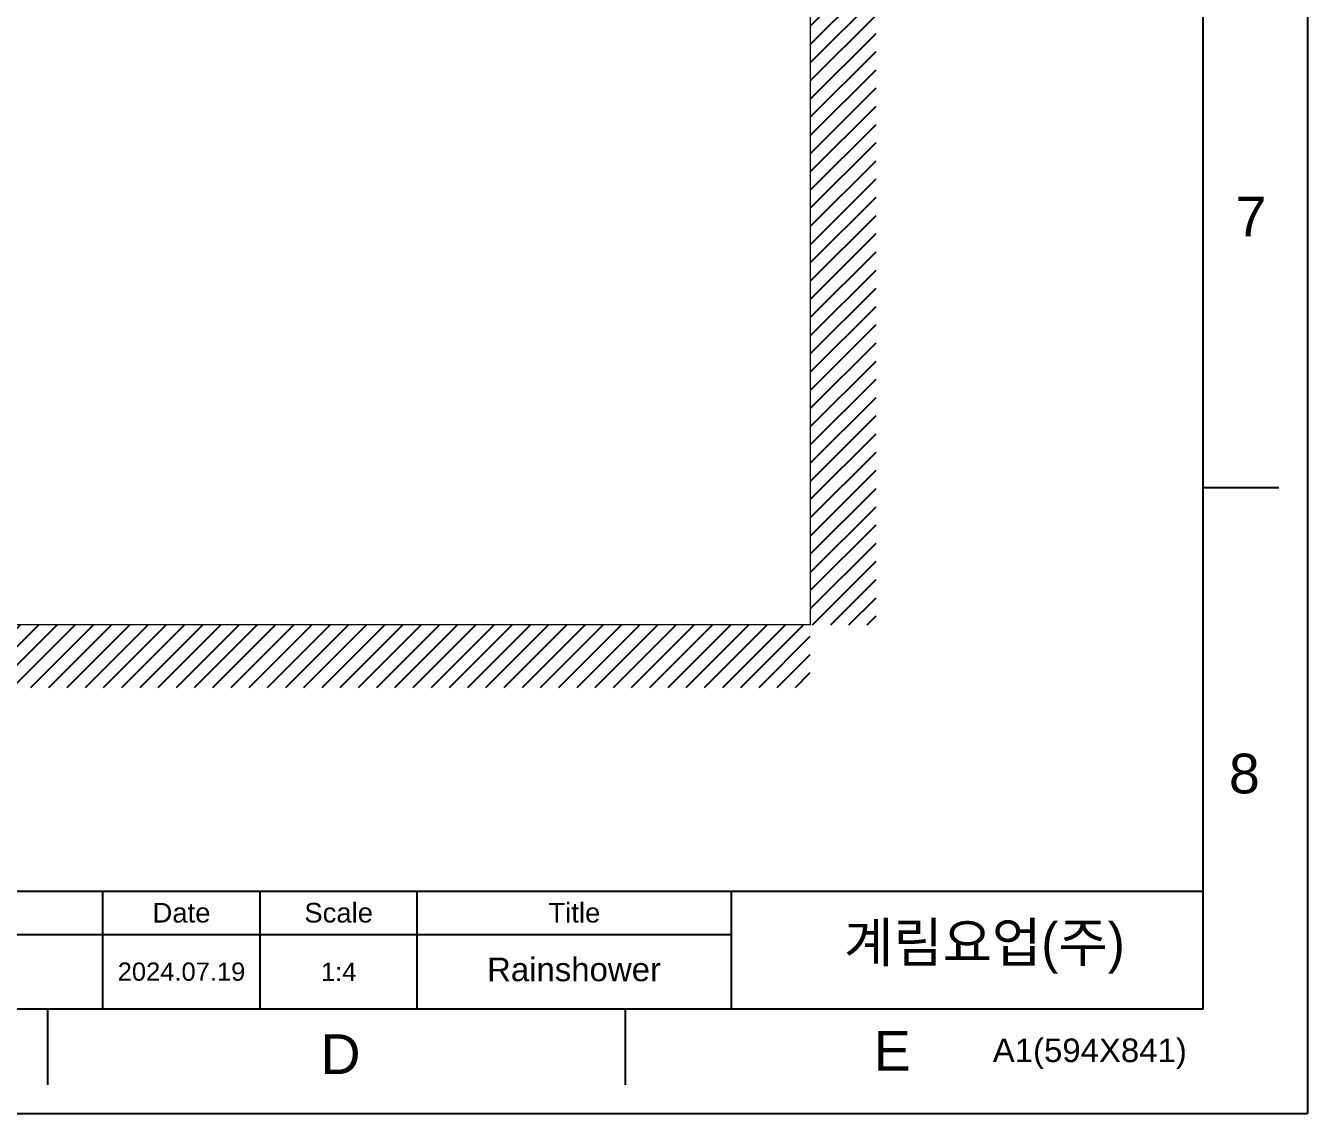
# Model space of a CAD drawing. Header units: millimetres. Extents: x 14183 to 14777, y -4239 to -3399.
# Drawn here: x 14531.2 to 14777, y -4239 to -4030.4 of the extents above; entities that cross this region are included whole.
import ezdxf

# ---------------------------------------------------------------- set-up
doc = ezdxf.new("R2010")
doc.units = ezdxf.units.MM
doc.header["$LTSCALE"] = 0.1
doc.linetypes.add('CENTERX2', pattern=[101.6, 63.5, -12.7, 12.7, -12.7])
doc.layers.get('0').update_dxf_attribs({"lineweight": 15})
for name, color, linetype in [('FORM', 7, 'Continuous'), ('hatch', 2, 'Continuous'), ('TEXT', 2, 'Continuous')]:
    doc.layers.add(name, color=color, linetype=linetype)
doc.styles.add('ARIAL', font='arial.ttf')
doc.styles.get("Standard").update_dxf_attribs({"font": 'arial.ttf'})

msp = doc.modelspace()

# ---------------------------------------------------------------- hatches: boundary and pattern name
at = {"layer": 'hatch'}
h = msp.add_hatch(dxfattribs=at)
h.set_pattern_fill('ANSI31', color=256, scale=0.777568)
h.set_pattern_definition([(45, (13893.513, -4127.3967), (-1.7456907, 1.7456907), [])])
edge = h.paths.add_edge_path()
edge.add_spline(control_points=[(14681.718, -3892.531), (14681.776, -3892.545), (14681.878, -3892.561), (14682.019, -3892.561), (14682.099, -3892.551), (14682.136, -3892.544)], knot_values=[0, 0, 0, 0, 0.4237752, 0.7322165, 1, 1, 1, 1], degree=3, periodic=0)
edge.add_line((14681.759, -3892.536), (14682.176, -3892.536))
edge.add_arc((14681.943, -3891.469), 1.093, 280.19055, 282.31636, ccw=False)
edge.add_spline(control_points=[(14682.136, -3892.544), (14682.099, -3892.551), (14682.019, -3892.561), (14681.878, -3892.561), (14681.776, -3892.545), (14681.718, -3892.531)], knot_values=[0, 0, 0, 0, 0.2677835, 0.5762248, 1, 1, 1, 1], degree=3, periodic=0)
edge.add_line((14681.71, -3892.576), (14681.71, -3894.521))
edge.add_line((14681.71, -3894.521), (14681.759, -3894.521))
edge.add_spline(control_points=[(14682.136, -3894.513), (14682.099, -3894.506), (14682.019, -3894.496), (14681.878, -3894.496), (14681.776, -3894.513), (14681.718, -3894.527)], knot_values=[0, 0, 0, 0, 0.2677887, 0.5762346, 1, 1, 1, 1], degree=3, periodic=0)
edge.add_line((14684.342, -3894.309), (14684.527, -3894.309))
edge.add_ellipse((14683.876, -3893.529), major_axis=(0, -1), ratio=0.6666667, start_angle=218.68219, end_angle=321.31781, ccw=False)
edge.add_line((14682.892, -3892.536), (14681.759, -3892.536))
edge.add_spline(control_points=[(14681.718, -3892.531), (14681.776, -3892.545), (14681.878, -3892.561), (14682.019, -3892.561), (14682.099, -3892.551), (14682.136, -3892.544)], knot_values=[0, 0, 0, 0, 0.4237752, 0.7322165, 1, 1, 1, 1], degree=3, periodic=0)
edge.add_arc((14681.943, -3891.469), 1.093, 280.19055, 282.31636)
edge.add_line((14682.176, -3892.536), (14689.96, -3892.536))
edge.add_line((14689.96, -3892.536), (14689.96, -3894.521))
edge.add_line((14689.96, -3894.521), (14681.759, -3894.521))
edge.add_spline(control_points=[(14682.136, -3894.513), (14682.099, -3894.506), (14682.019, -3894.496), (14681.878, -3894.496), (14681.776, -3894.513), (14681.718, -3894.527)], knot_values=[0, 0, 0, 0, 0.2677887, 0.5762346, 1, 1, 1, 1], degree=3, periodic=0)
edge.add_line((14681.718, -3894.527), (14681.71, -3894.529))
edge.add_line((14681.71, -3894.529), (14681.71, -3907.529))
edge.add_line((14681.71, -3907.529), (14681.718, -3907.531))
edge.add_spline(control_points=[(14681.718, -3907.531), (14681.776, -3907.545), (14681.878, -3907.561), (14682.019, -3907.561), (14682.099, -3907.551), (14682.136, -3907.545)], knot_values=[0, 0, 0, 0, 0.4237752, 0.7322165, 1, 1, 1, 1], degree=3, periodic=0)
edge.add_line((14681.759, -3907.537), (14682.176, -3907.537))
edge.add_arc((14681.943, -3906.469), 1.093, 280.19055, 282.31636, ccw=False)
edge.add_spline(control_points=[(14682.136, -3907.545), (14682.099, -3907.551), (14682.019, -3907.561), (14681.878, -3907.561), (14681.776, -3907.545), (14681.718, -3907.531)], knot_values=[0, 0, 0, 0, 0.2677835, 0.5762248, 1, 1, 1, 1], degree=3, periodic=0)
edge.add_line((14681.71, -3907.576), (14681.71, -3909.521))
edge.add_line((14681.71, -3909.521), (14681.759, -3909.521))
edge.add_spline(control_points=[(14682.136, -3909.513), (14682.099, -3909.507), (14682.019, -3909.497), (14681.878, -3909.497), (14681.776, -3909.513), (14681.718, -3909.527)], knot_values=[0, 0, 0, 0, 0.2677887, 0.5762346, 1, 1, 1, 1], degree=3, periodic=0)
edge.add_line((14683.274, -3909.31), (14683.46, -3909.31))
edge.add_ellipse((14683.876, -3908.529), major_axis=(0, -1), ratio=0.6666667, start_angle=218.68219, end_angle=321.31781, ccw=False)
edge.add_line((14682.892, -3907.537), (14681.759, -3907.537))
edge.add_spline(control_points=[(14681.718, -3907.531), (14681.776, -3907.545), (14681.878, -3907.561), (14682.019, -3907.561), (14682.099, -3907.551), (14682.136, -3907.545)], knot_values=[0, 0, 0, 0, 0.4237752, 0.7322165, 1, 1, 1, 1], degree=3, periodic=0)
edge.add_arc((14681.943, -3906.469), 1.093, 280.19055, 282.31636)
edge.add_line((14682.176, -3907.537), (14689.96, -3907.537))
edge.add_line((14689.96, -3907.537), (14689.96, -3909.521))
edge.add_line((14689.96, -3909.521), (14681.759, -3909.521))
edge.add_spline(control_points=[(14682.136, -3909.513), (14682.099, -3909.507), (14682.019, -3909.497), (14681.878, -3909.497), (14681.776, -3909.513), (14681.718, -3909.527)], knot_values=[0, 0, 0, 0, 0.2677887, 0.5762346, 1, 1, 1, 1], degree=3, periodic=0)
edge.add_line((14681.718, -3909.527), (14681.71, -3909.529))
edge.add_line((14681.71, -3909.529), (14681.71, -4145.343))
edge.add_line((14681.71, -4145.343), (14694.257, -4145.343))
edge.add_line((14694.257, -4145.343), (14694.257, -3568.977))
edge.add_line((14694.257, -3568.977), (14681.71, -3568.977))
edge.add_line((14681.71, -3568.977), (14681.71, -3892.529))
edge.add_line((14681.71, -3892.529), (14681.718, -3892.531))
h = msp.add_hatch(dxfattribs=at)
h.set_pattern_fill('ANSI31', color=256, scale=0.777568)
h.set_pattern_definition([(45, (13881.322, -4127.3967), (-1.745691, 1.745691), [])])
h.paths.add_polyline_path([(14681.654, -4145.343), (14311.009, -4145.343), (14311.325, -4157.36), (14681.654, -4157.36)])

# ---------------------------------------------------------------- linework, layer by layer
for q in [(14681.71, -3568.366), (14309.759, -4145.343)]:
    msp.add_line((14681.71, -4145.343), q)
at = {"layer": 'FORM', "color": 7, "linetype": 'Continuous'}
for p, q in [((14776.965, -3399.041), (14776.965, -4239.041)), ((14756.965, -4219.041), (14756.965, -3419.041)), ((14756.965, -4119.041), (14771.501, -4119.041)), ((14535.37, -4219.044), (14535.37, -4233.58)), ((14646.17, -4219.043), (14646.17, -4233.579)), ((14182.965, -4239.041), (14776.965, -4239.041))]:
    msp.add_line(p, q, dxfattribs=at)
at = {"layer": 'FORM'}
for p, q in [((14349.375, -4196.439), (14756.965, -4196.439)), ((14546.012, -4219.041), (14546.012, -4196.439)), ((14546.012, -4219.041), (14546.012, -4196.439)), ((14546.012, -4219.041), (14546.012, -4196.439)), ((14576.149, -4219.041), (14576.149, -4196.439)), ((14606.285, -4219.041), (14606.285, -4196.439)), ((14666.557, -4219.041), (14666.557, -4196.439)), ((14313.965, -4204.726), (14666.557, -4204.726))]:
    msp.add_line(p, q, dxfattribs=at)
at = {"layer": 'FORM', "linetype": 'Continuous'}
msp.add_line((14756.965, -4219.041), (14202.965, -4219.041), dxfattribs=at)

# ---------------------------------------------------------------- texts
at = {"layer": 'FORM', "char_height": 7.624, "attachment_point": 5}
for s, width, insert in [('7', 50, (14766.164, -4067.059)), ('8', 50, (14764.885, -4173.918)), ('D', 10, (14591.568, -4227.68)), ('E', 10, (14697.361, -4227.045))]:
    msp.add_mtext_dynamic_manual_height_columns(s, width=width, gutter_width=12.5, heights=[0], dxfattribs=dict(at, insert=insert))
at = {"layer": 'TEXT', "style": 'ARIAL'}
msp.add_text('A1(594X841)', height=4.52041, dxfattribs=at).set_placement((14716.644, -4229.203))
at = {"layer": 'TEXT', "char_height": 3.767, "attachment_point": 5}
for s, width, insert in [('Date', 30.13605, (14561.081, -4200.583)), ('Scale', 30.13605, (14591.217, -4200.583)), ('Title', 60.27211, (14636.421, -4200.583))]:
    msp.add_mtext_dynamic_manual_height_columns(s, width=width, gutter_width=18.835, heights=[0], dxfattribs=dict(at, insert=insert))
at = {"layer": 'TEXT', "linetype": 'CENTERX2', "insert": (14715.041, -4207.376), "char_height": 7.53401, "attachment_point": 5, "style": 'ARIAL'}
msp.add_mtext_dynamic_manual_height_columns('{\\fHYGothic-Medium|b0|i0|c129|p18;계림요업(주)}', width=90.40816, gutter_width=18.835, heights=[0], dxfattribs=at)
at = {"layer": 'TEXT', "attachment_point": 5, "style": 'ARIAL'}
for s, width, insert, char_height in [('2024.07.19', 30.13605, (14561.081, -4211.884), 3.5), ('Rainshower', 47.93711, (14636.35, -4211.464), 4.5204), ('1:4', 30.13605, (14591.217, -4211.884), 3.5)]:
    msp.add_mtext_dynamic_manual_height_columns(s, width=width, gutter_width=18.835, heights=[0], dxfattribs=dict(at, insert=insert, char_height=char_height))

doc.saveas('drawing.dxf')
